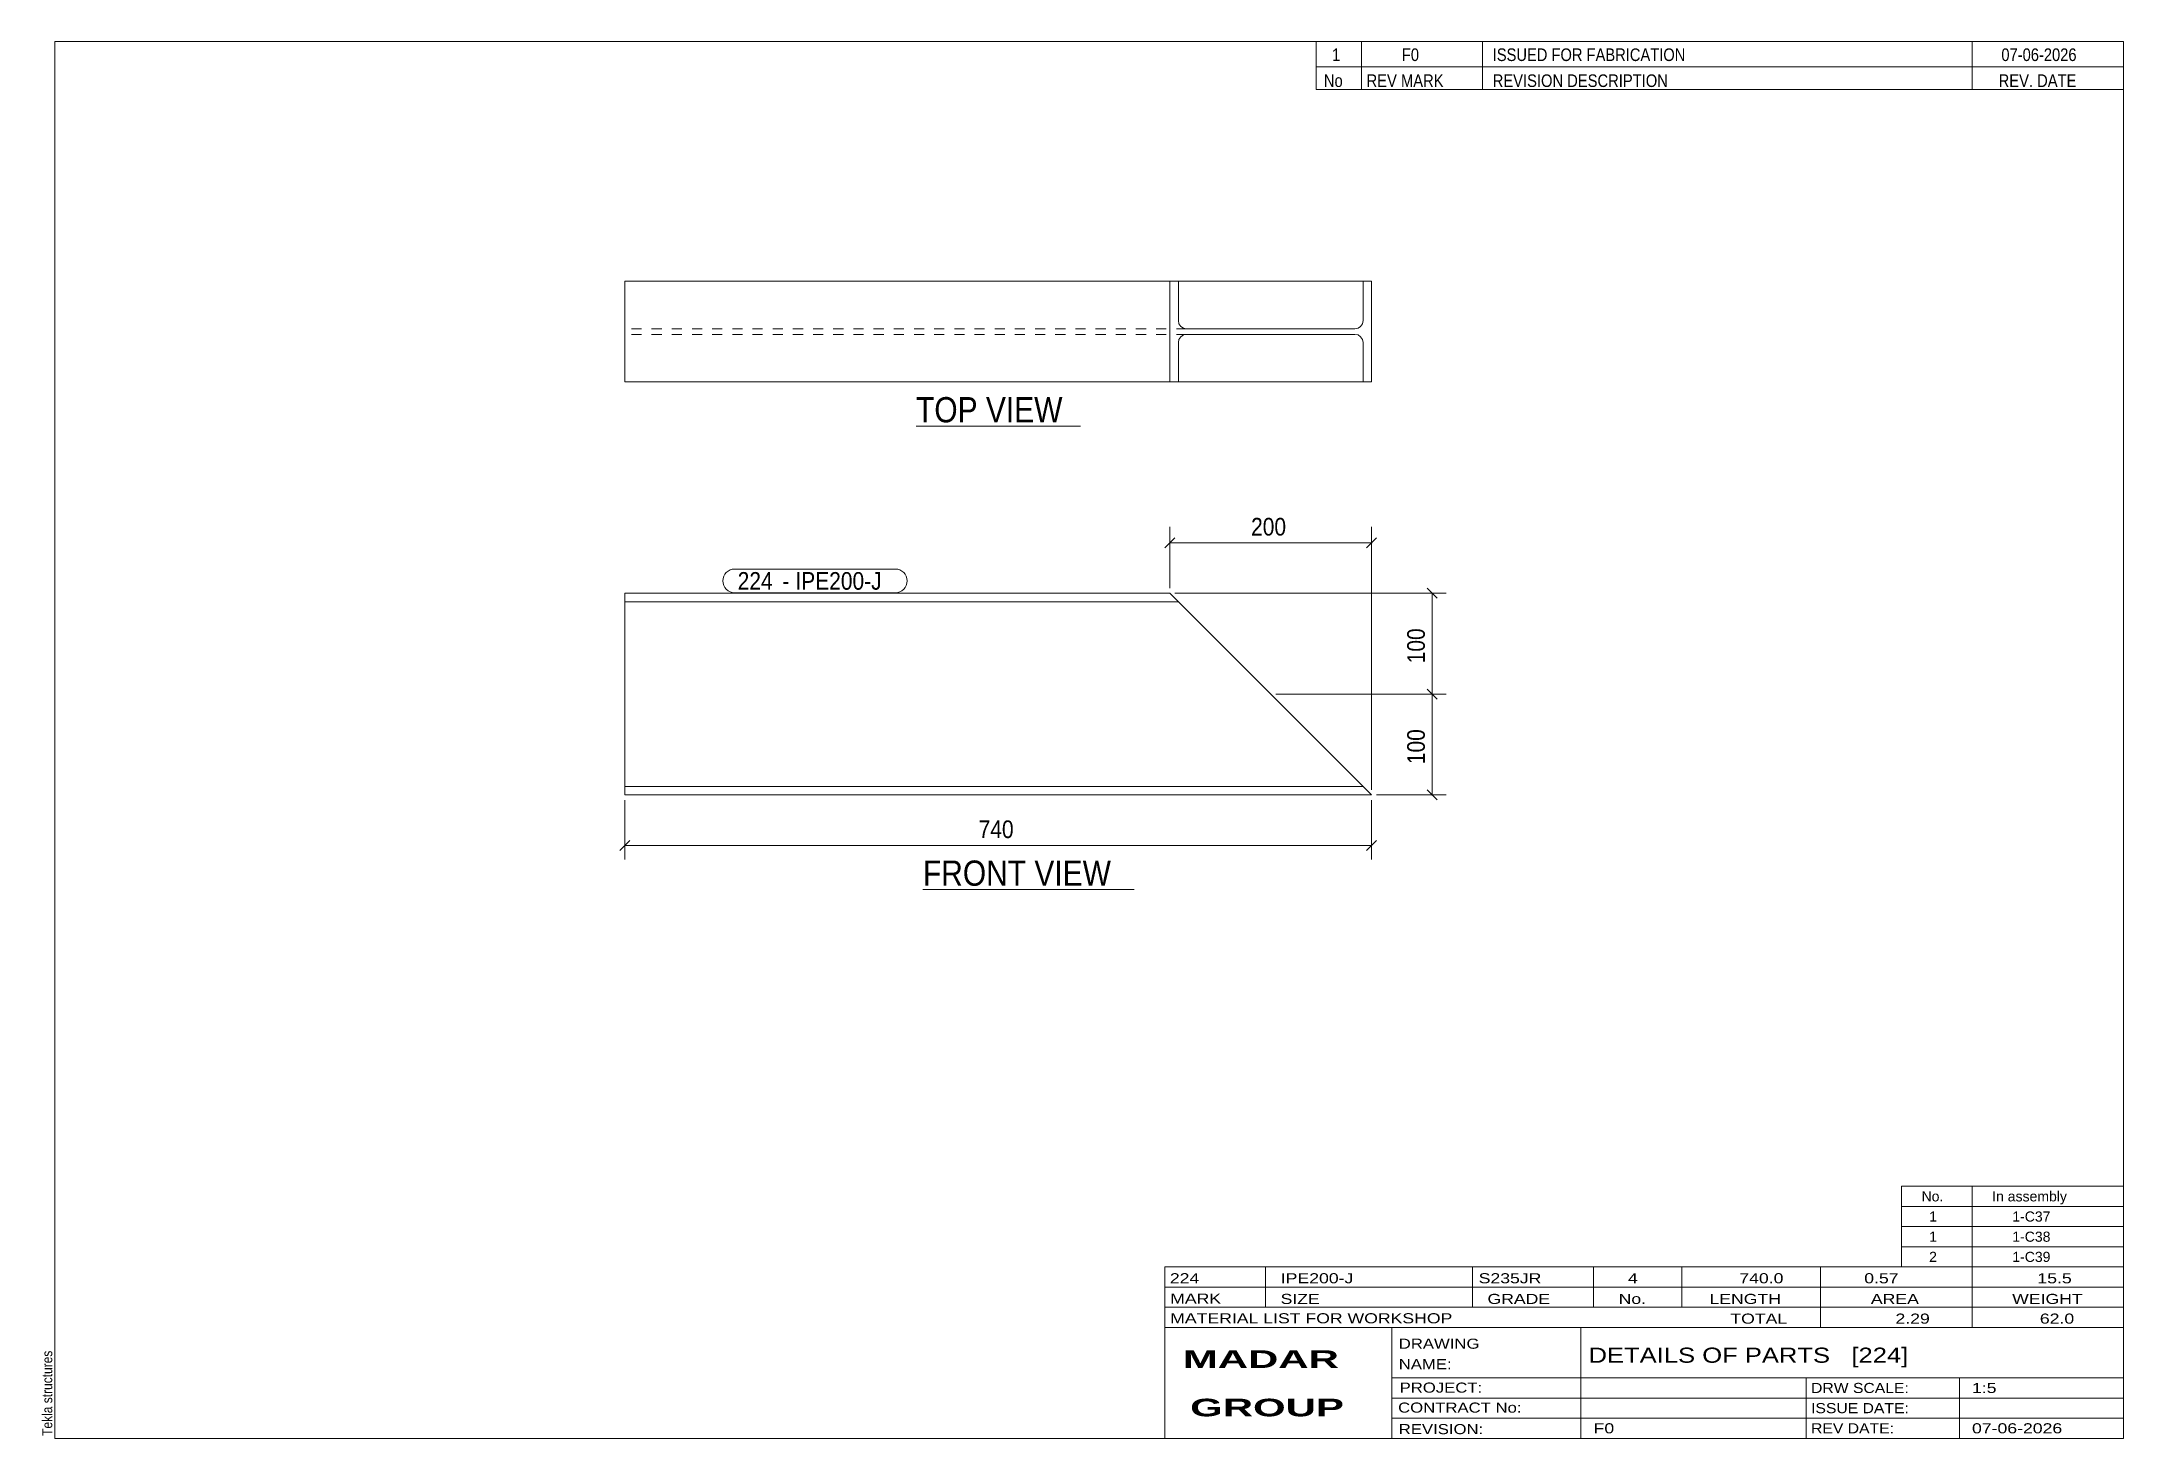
# Model space of a CAD drawing. Header units: millimetres. Extents: x 2 to 415, y 5 to 282.
import ezdxf

# ---------------------------------------------------------------- set-up
doc = ezdxf.new("R2010")
doc.units = ezdxf.units.MM
doc.linetypes.add('XKITLINE00', pattern=[0])
doc.linetypes.add('XKITLINE02', pattern=[4, 2, -2])
for name, color, linetype, lineweight in [('Dimensions', 7, 'Continuous', 0), ('DrawingSheet', 5, 'Continuous', 0), ('OtherObjectType', 7, 'Continuous', 0), ('Part', 2, 'Continuous', 0), ('PartMark', 7, 'Continuous', 0)]:
    doc.layers.add(name, color=color, linetype=linetype, lineweight=lineweight)
doc.styles.add('ARIAL', font='ARIAL.TTF')
doc.styles.add('ARIAL_BOLD', font='ARIALBD.TTF')
doc.styles.add('ARIAL_NARROW', font='ARIALN.TTF')

# ---------------------------------------------------------------- blocks, each defined once
blk = doc.blocks.new('*A1')
at = {"layer": 'Part', "color": 2, "linetype": 'XKITLINE00', "lineweight": 0}
for p, q in [((118, 132.6), (118, 172.6)), ((226, 172.6), (118, 172.6)), ((227.7, 170.9), (118, 170.9)), ((226, 172.6), (262.7, 135.9)), ((118, 134.3), (264.3, 134.3)), ((266, 132.6), (118, 132.6)), ((264.3, 134.3), (262.7, 135.9)), ((264.3, 134.3), (266, 132.6))]:
    blk.add_line(p, q, dxfattribs=at)
at = {"layer": 'Part', "color": 7, "linetype": 'XKITLINE02', "lineweight": 0}
for p, q in [((227.82, 170.78), (227.7, 170.9)), ((264.18, 134.42), (263.31, 135.29)), ((264.3, 134.3), (264.18, 134.42))]:
    blk.add_line(p, q, dxfattribs=at)
blk = doc.blocks.new('*A2')
at = {"layer": 'Part', "color": 2, "linetype": 'XKITLINE00', "lineweight": 0}
for p, q in [((118, 214.5), (118, 234.5)), ((118, 234.5), (266, 234.5)), ((226, 214.5), (226, 234.5)), ((227.7, 226.66), (227.7, 234.5)), ((264.3, 234.5), (264.3, 226.66)), ((266, 234.5), (266, 214.5)), ((227.82, 226.05), (227.7, 226.66)), ((227.7, 222.34), (227.82, 222.95)), ((228.17, 225.53), (227.82, 226.05)), ((227.82, 222.95), (228.17, 223.47)), ((228.69, 225.18), (228.17, 225.53)), ((228.17, 223.47), (228.69, 223.82)), ((229.3, 225.06), (228.69, 225.18)), ((228.69, 223.82), (229.3, 223.94)), ((262.7, 225.06), (229.3, 225.06)), ((262.7, 223.94), (229.3, 223.94)), ((263.31, 225.18), (262.7, 225.06)), ((262.7, 223.94), (263.31, 223.82)), ((263.83, 225.53), (263.31, 225.18)), ((263.31, 223.82), (263.83, 223.47)), ((264.18, 226.05), (263.83, 225.53)), ((263.83, 223.47), (264.18, 222.95)), ((264.3, 226.66), (264.18, 226.05)), ((264.18, 222.95), (264.3, 222.34)), ((227.7, 214.5), (227.7, 222.34)), ((264.3, 214.5), (264.3, 222.34)), ((118, 214.5), (226, 214.5)), ((266, 214.5), (226, 214.5))]:
    blk.add_line(p, q, dxfattribs=at)
at = {"layer": 'Part', "color": 7, "linetype": 'XKITLINE02', "lineweight": 0}
for p, q in [((229.3, 225.06), (118, 225.06)), ((229.3, 223.94), (118, 223.94))]:
    blk.add_line(p, q, dxfattribs=at)
blk = doc.blocks.new('*A3')
at = {"layer": 'DrawingSheet', "color": 5, "linetype": 'XKITLINE00', "lineweight": 0}
for p, q in [((415, 282), (5, 282)), ((5, 282), (5, 5)), ((415, 5), (415, 282)), ((5, 5), (415, 5))]:
    blk.add_line(p, q, dxfattribs=at)
at = {"layer": 'DrawingSheet', "color": 5, "style": 'ARIAL', "width": 0.85}
blk.add_text('Tekla structures', height=2, rotation=90, dxfattribs=at).set_placement((4.5, 5.5))
blk = doc.blocks.new('*A4')
at = {"layer": 'OtherObjectType', "color": 7, "linetype": 'XKITLINE00', "lineweight": 0}
for p, q in [((371, 55), (415, 55)), ((371, 51), (371, 55)), ((385, 51), (385, 55)), ((415, 51), (415, 55)), ((371, 51), (415, 51)), ((371, 47), (371, 51)), ((385, 47), (385, 51)), ((415, 47), (415, 51)), ((371, 47), (415, 47)), ((371, 43), (371, 47)), ((385, 43), (385, 47)), ((415, 43), (415, 47)), ((371, 43), (415, 43)), ((371, 39), (371, 43)), ((385, 39), (385, 43)), ((415, 39), (415, 43)), ((371, 39), (415, 39))]:
    blk.add_line(p, q, dxfattribs=at)
at = {"layer": 'OtherObjectType', "color": 7, "style": 'ARIAL_NARROW', "width": 1.211571}
for s, p in [('No.', (375, 52)), ('In assembly', (389, 52)), ('1', (376.5, 48)), ('1-C37', (392.99, 48)), ('1', (376.5, 44)), ('1-C38', (392.99, 44)), ('2', (376.5, 40)), ('1-C39', (392.99, 40))]:
    blk.add_text(s, height=2, dxfattribs=at).set_placement(p)
blk = doc.blocks.new('*A5')
at = {"layer": 'OtherObjectType', "color": 7, "linetype": 'XKITLINE00', "lineweight": 0}
for p, q in [((255, 282), (415, 282)), ((415, 282), (255, 282)), ((255, 282), (255, 277)), ((264, 282), (264, 277)), ((288, 282), (288, 277)), ((385, 282), (385, 277)), ((415, 282), (415, 277)), ((255, 277), (415, 277)), ((255, 277), (255, 272.5)), ((255, 277), (415, 277)), ((264, 277), (264, 272.5)), ((288, 277), (288, 272.5)), ((385, 277), (385, 272.5)), ((415, 277), (415, 272.5)), ((415, 272.5), (255, 272.5))]:
    blk.add_line(p, q, dxfattribs=at)
at = {"layer": 'OtherObjectType', "color": 7, "style": 'ARIAL_NARROW'}
for s, width, p in [('1', 1.017001, (258.16, 278.15)), ('F0', 1.017001, (272, 278.15)), ('ISSUED FOR FABRICATION', 1.017001, (290, 278.15)), ('07-06-2026', 1.017001, (390.82, 278.15)), ('No', 1.02, (256.54, 273)), ('REV MARK', 1.02, (265, 273)), ('REVISION DESCRIPTION', 1.02, (290, 273)), ('REV. DATE', 1.02, (390.28, 273))]:
    blk.add_text(s, height=2.5, dxfattribs=dict(at, width=width)).set_placement(p)
blk = doc.blocks.new('*A6')
at = {"layer": 'OtherObjectType', "color": 7, "linetype": 'XKITLINE00', "lineweight": 0}
for p, q in [((225, 39), (415, 39)), ((225, 39), (225, 35)), ((225, 39), (415, 39)), ((245, 35), (245, 39)), ((286, 35), (286, 39)), ((310, 35), (310, 39)), ((327.5, 35), (327.5, 39)), ((355, 35), (355, 39)), ((385, 35), (385, 39)), ((415, 35), (415, 39)), ((225, 35), (415, 35)), ((225, 35), (225, 5)), ((225, 35), (415, 35)), ((245, 31), (245, 35)), ((286, 31), (286, 35)), ((310, 31), (310, 35)), ((327.5, 31), (327.5, 35)), ((355, 31), (355, 35)), ((385, 31), (385, 35)), ((415, 31), (415, 35)), ((225, 31), (415, 31)), ((355, 27), (355, 31)), ((385, 27), (385, 31)), ((415, 27), (415, 31)), ((225, 27), (415, 27)), ((270, 21), (270, 27)), ((307.5, 17), (307.5, 27)), ((415, 21), (415, 27)), ((270, 21), (270, 5)), ((415, 17), (415, 21)), ((270, 17), (415, 17)), ((307.5, 5), (307.5, 17)), ((352.16, 13), (352.16, 17)), ((382.5, 5), (382.5, 17)), ((415, 13), (415, 17)), ((270, 13), (415, 13)), ((352.16, 5), (352.16, 13)), ((415, 9), (415, 13)), ((270, 9), (415, 9)), ((415, 5), (415, 9)), ((225, 5), (415, 5)), ((262.5, 5), (415, 5))]:
    blk.add_line(p, q, dxfattribs=at)
at = {"layer": 'OtherObjectType', "color": 7, "style": 'ARIAL_NARROW'}
for s, height, width, p in [('224', 2, 1.525501, (226.01, 35.76)), ('IPE200-J', 2, 1.525501, (248, 35.76)), ('S235JR', 2, 1.525501, (287.22, 35.76)), ('4', 2, 1.525501, (316.82, 35.76)), ('740.0', 2, 1.525501, (338.88, 35.76)), ('0.57', 2, 1.525501, (363.64, 35.76)), ('15.5', 2, 1.525501, (397.96, 35.76)), ('MARK', 2, 1.525501, (226.08, 31.73)), ('SIZE', 2, 1.525501, (247.96, 31.66)), ('GRADE', 2, 1.525501, (288.96, 31.66)), ('No.', 2, 1.525501, (314.96, 31.66)), ('LENGTH', 2, 1.525501, (332.96, 31.66)), ('AREA', 2, 1.525501, (364.96, 31.66)), ('WEIGHT', 2, 1.525501, (392.96, 31.66)), ('MATERIAL LIST FOR WORKSHOP', 2, 1.525501, (226.08, 27.82)), ('TOTAL', 2, 1.525501, (337.1, 27.75)), ('2.29', 2, 1.525501, (369.83, 27.75)), ('62.0', 2, 1.525501, (398.45, 27.75)), ('DRAWING', 2, 1.445, (271.38, 22.78)), ('NAME:', 2, 1.445, (271.38, 18.72)), ('DETAILS OF PARTS   [224]', 3, 1.474651, (309, 20)), ('PROJECT:', 2, 1.445, (271.55, 14.07)), ('DRW SCALE:', 2, 1.36, (353.1, 14)), ('1:5', 2, 1.525501, (385, 14)), ('CONTRACT No:', 2, 1.445, (271.25, 10.11)), ('ISSUE DATE:', 2, 1.36, (353.1, 10)), ('REVISION:', 2, 1.445, (271.38, 5.84)), ('F0', 2, 1.525501, (310, 6)), ('REV DATE:', 2, 1.36, (353.1, 6)), ('07-06-2026', 2, 1.525501, (385, 6))]:
    blk.add_text(s, height=height, dxfattribs=dict(at, width=width)).set_placement(p)
at = {"layer": 'OtherObjectType', "color": 1, "style": 'ARIAL_BOLD', "width": 1.7}
for s, p in [('MADAR ', (228.58, 18.97)), ('GROUP', (230.03, 9.37))]:
    blk.add_text(s, height=3.5, dxfattribs=at).set_placement(p)
blk = doc.blocks.new('*A7')
at = {"layer": 'Dimensions', "color": 7, "linetype": 'XKITLINE00', "lineweight": 0}
for p, q in [((277.01, 153.59), (278.99, 151.61)), ((247, 152.6), (280.8, 152.6)), ((278, 132.6), (278, 152.6)), ((267, 132.6), (280.8, 132.6)), ((277.01, 133.59), (278.99, 131.61))]:
    blk.add_line(p, q, dxfattribs=at)
at = {"layer": 'Dimensions', "color": 3}
for p in [(278, 152.6), (278, 132.6)]:
    blk.add_point(p, dxfattribs=at)
at = {"layer": 'Dimensions', "color": 3, "style": 'ARIAL', "width": 0.85}
blk.add_text('100', height=3.5, rotation=90.0002, dxfattribs=at).set_placement((276.55, 138.71))
blk = doc.blocks.new('*A8')
at = {"layer": 'Dimensions', "color": 7, "linetype": 'XKITLINE00', "lineweight": 0}
for p, q in [((277.01, 173.59), (278.99, 171.61)), ((227, 172.6), (280.8, 172.6)), ((278, 152.6), (278, 172.6)), ((277.01, 153.59), (278.99, 151.61)), ((247, 152.6), (280.8, 152.6))]:
    blk.add_line(p, q, dxfattribs=at)
at = {"layer": 'Dimensions', "color": 3}
for p in [(278, 172.6), (278, 152.6)]:
    blk.add_point(p, dxfattribs=at)
at = {"layer": 'Dimensions', "color": 3, "style": 'ARIAL', "width": 0.85}
blk.add_text('100', height=3.5, rotation=90.0002, dxfattribs=at).set_placement((276.55, 158.71))
blk = doc.blocks.new('*A9')
at = {"layer": 'Dimensions', "color": 7, "linetype": 'XKITLINE00', "lineweight": 0}
for p, q in [((118, 131.6), (118, 119.8)), ((266, 131.6), (266, 119.8)), ((118.99, 123.59), (117.01, 121.61)), ((118, 122.6), (266, 122.6)), ((266.99, 123.59), (265.01, 121.61))]:
    blk.add_line(p, q, dxfattribs=at)
at = {"layer": 'Dimensions', "color": 3}
for p in [(118, 122.6), (266, 122.6)]:
    blk.add_point(p, dxfattribs=at)
at = {"layer": 'Dimensions', "color": 3, "style": 'ARIAL', "width": 0.85}
blk.add_text('740', height=3.5, dxfattribs=at).set_placement((188.11, 124.05))
blk = doc.blocks.new('*A10')
at = {"layer": 'Dimensions', "color": 7, "linetype": 'XKITLINE00', "lineweight": 0}
for p, q in [((226, 173.6), (226, 185.8)), ((266, 133.6), (266, 185.8)), ((226.99, 183.59), (225.01, 181.61)), ((226, 182.6), (266, 182.6)), ((266.99, 183.59), (265.01, 181.61))]:
    blk.add_line(p, q, dxfattribs=at)
at = {"layer": 'Dimensions', "color": 3}
for p in [(226, 182.6), (266, 182.6)]:
    blk.add_point(p, dxfattribs=at)
at = {"layer": 'Dimensions', "color": 3, "style": 'ARIAL', "width": 0.85}
blk.add_text('200', height=3.5, dxfattribs=at).set_placement((242.11, 184.05))
blk = doc.blocks.new('*A11')
at = {"layer": 'PartMark', "color": 7, "linetype": 'XKITLINE00', "lineweight": 0}
for p, q in [((139.75, 177.4), (171.59, 177.4)), ((139.75, 172.7), (171.59, 172.7))]:
    blk.add_line(p, q, dxfattribs=at)
for centre, start, end in [((139.75, 175.05), 90, 270), ((171.59, 175.05), 270, 90)]:
    blk.add_arc(centre, 2.35, start, end, dxfattribs=at)
at = {"layer": 'PartMark', "color": 1, "style": 'ARIAL', "width": 0.85}
blk.add_text('224', height=3.5, dxfattribs=at).set_placement((140.35, 173.3))
at = {"layer": 'PartMark', "color": 3, "style": 'ARIAL', "width": 0.85}
for s, p in [('-', (149.19, 173.3)), ('IPE200-J', (151.79, 173.3))]:
    blk.add_text(s, height=3.5, dxfattribs=at).set_placement(p)
blk = doc.blocks.new('*A12')
at = {"layer": 'OtherObjectType', "color": 7, "linetype": 'XKITLINE00', "lineweight": 0}
blk.add_line((177.07, 113.85), (218.93, 113.85), dxfattribs=at)
at = {"layer": 'OtherObjectType', "color": 3, "style": 'ARIAL', "width": 0.85}
blk.add_text('FRONT VIEW', height=5, dxfattribs=at).set_placement((177.07, 114.6))
blk = doc.blocks.new('*A13')
at = {"layer": 'OtherObjectType', "color": 7, "linetype": 'XKITLINE00', "lineweight": 0}
blk.add_line((175.7, 205.75), (208.3, 205.75), dxfattribs=at)
at = {"layer": 'OtherObjectType', "color": 3, "style": 'ARIAL', "width": 0.85}
blk.add_text('TOP VIEW', height=5, dxfattribs=at).set_placement((175.7, 206.5))

msp = doc.modelspace()

# ---------------------------------------------------------------- block references
at = {"lineweight": 0}
for name in ['*A3', '*A5', '*A2', '*A13', '*A10', '*A11', '*A8', '*A1', '*A7', '*A9', '*A12', '*A4', '*A6']:
    msp.add_blockref(name, (0, 0), dxfattribs=at)

doc.saveas('drawing.dxf')
